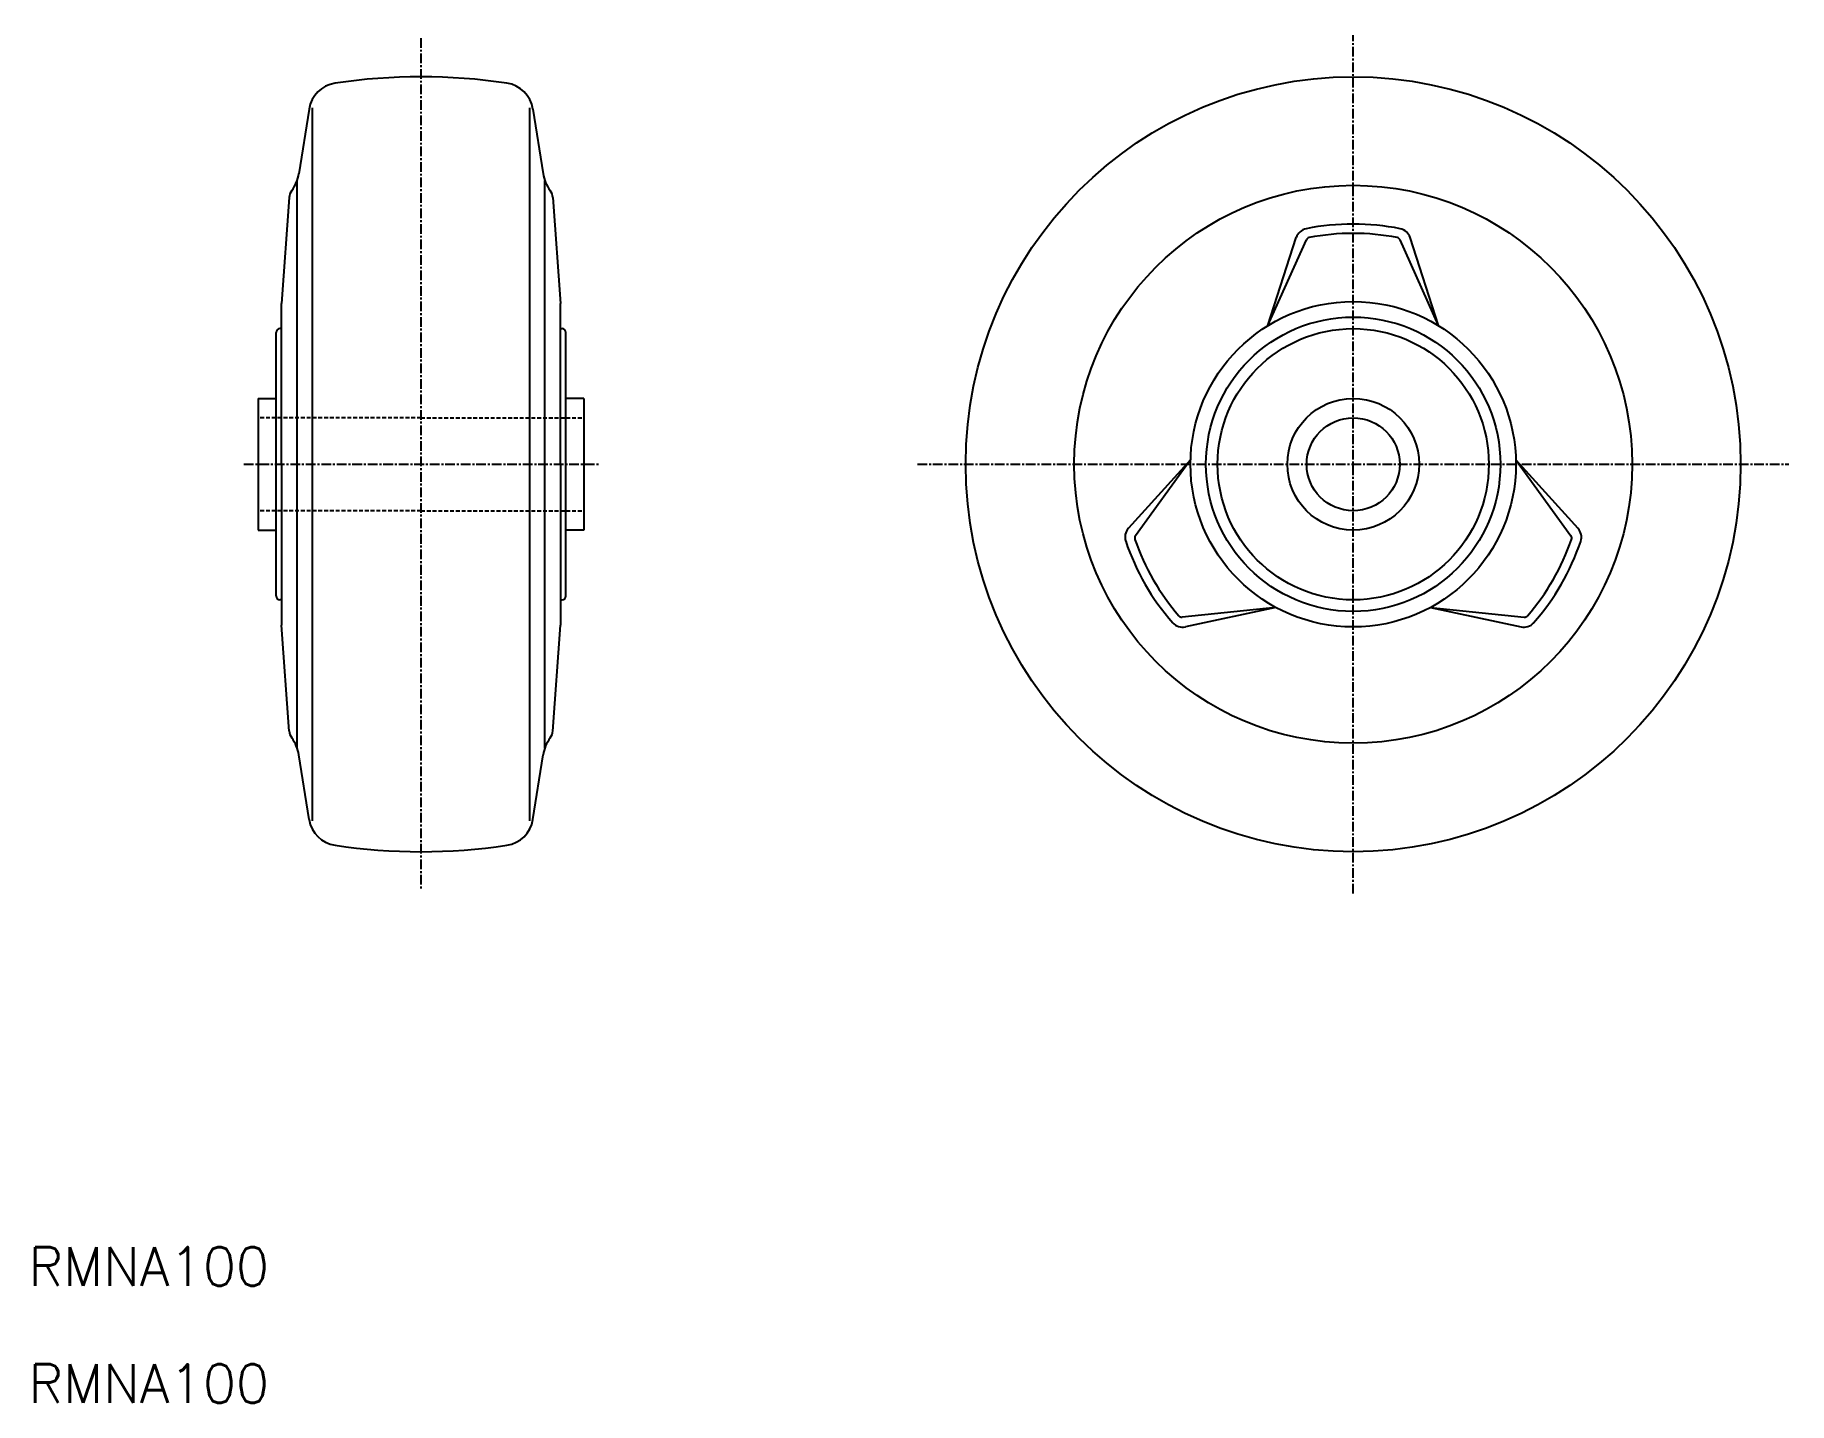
# Model space of a CAD drawing. Extents: x 95 to 321, y 37 to 214.
import ezdxf

# ---------------------------------------------------------------- set-up
doc = ezdxf.new("R2010")
doc.units = 0
doc.linetypes.add('CENTER', pattern=[2, 1.25, -0.25, 0.25, -0.25])
doc.linetypes.add('DASHED', pattern=[0.75, 0.5, -0.25])
doc.layers.get('0').update_dxf_attribs({"linetype": 'CONTINUOUS'})
doc.layers.add('CENTER', color=1, linetype='CENTER')
doc.styles.get("Standard").update_dxf_attribs({"font": 'txt.shx'})

msp = doc.modelspace()

# ---------------------------------------------------------------- linework, layer by layer
at = {"color": 7, "linetype": 'CONTINUOUS'}
for p, q in [((129.993, 204.386), (128.678, 196.044)), ((130.441, 112.543), (130.441, 204.543)), ((158.441, 204.543), (158.441, 112.543)), ((158.889, 204.386), (160.204, 196.044)), ((128.441, 121.957), (128.441, 195.129)), ((160.441, 121.957), (160.441, 195.129)), ((127.427, 192.972), (126.441, 179.304)), ((161.454, 192.972), (162.441, 179.304)), ((253.75, 176.431), (257.401, 187.797)), ((253.75, 176.431), (258.705, 187.509)), ((275.75, 176.431), (270.796, 187.509)), ((275.75, 176.431), (272.1, 187.797)), ((126.441, 158.543), (126.441, 179.304)), ((162.441, 158.543), (162.441, 179.304)), ((125.741, 141.543), (125.741, 175.543)), ((126.441, 176.043), (126.241, 176.043)), ((162.441, 176.043), (162.641, 176.043)), ((163.141, 141.543), (163.141, 175.543)), ((123.441, 167.043), (125.741, 167.043)), ((123.441, 167.043), (123.441, 150.043)), ((165.441, 167.043), (163.141, 167.043)), ((165.441, 167.043), (165.441, 150.043)), ((126.441, 158.543), (126.441, 137.782)), ((162.441, 158.543), (162.441, 137.782)), ((243.758, 159.125), (235.741, 150.281)), ((243.758, 159.125), (236.642, 149.295)), ((285.742, 159.125), (293.76, 150.28)), ((285.742, 159.125), (292.859, 149.295)), ((123.441, 150.043), (125.741, 150.043)), ((165.441, 150.043), (163.141, 150.043)), ((126.441, 141.043), (126.241, 141.043)), ((162.441, 141.043), (162.641, 141.043)), ((254.758, 140.072), (242.688, 138.824)), ((254.758, 140.072), (243.09, 137.551)), ((274.742, 140.072), (286.813, 138.824)), ((274.742, 140.072), (286.41, 137.551)), ((127.427, 124.113), (126.441, 137.782)), ((161.454, 124.113), (162.441, 137.782)), ((129.993, 112.7), (128.678, 121.042)), ((158.889, 112.7), (160.204, 121.042))]:
    msp.add_line(p, q, dxfattribs=at)
at = {"color": 3, "linetype": 'DASHED'}
for p, q in [((144.441, 164.543), (123.441, 164.543)), ((144.441, 164.543), (165.441, 164.543)), ((144.441, 152.543), (123.441, 152.543)), ((144.441, 152.543), (165.441, 152.543))]:
    msp.add_line(p, q, dxfattribs=at)
at = {"color": 7, "linetype": 'CONTINUOUS'}
for radius in [50, 36, 21, 19, 17.5, 8.5, 6]:
    msp.add_circle((264.75, 158.543), radius, dxfattribs=at)
for centre, radius, start, end in [((144.441, 133.543), 75, 81.4915, 98.5085), ((133.944, 203.763), 4, 98.5017, 171.038), ((154.937, 203.763), 4, 8.96213, 81.6266), ((123.74, 196.833), 5, 323.45, 351.038), ((165.141, 196.833), 5, 188.962, 216.55), ((129.123, 192.843), 1.7, 143.45, 175.87), ((159.759, 192.843), 1.7, 4.13049, 36.5502), ((259.02, 187.277), 1.7, 101.279, 162.193), ((264.75, 158.543), 31, 78.7058, 101.279), ((264.75, 158.543), 29.8, 78.9949, 100.997), ((270.481, 187.277), 1.7, 17.807, 78.7208), ((259.161, 187.305), 0.5, 100.997, 155.904), ((270.34, 187.305), 0.5, 24.0963, 79.0032), ((126.241, 175.543), 0.5, 90, 180), ((162.641, 175.543), 0.5, 0, 90), ((237, 149.139), 1.7, 137.807, 198.721), ((292.5, 149.139), 1.7, 341.279, 42.193), ((264.75, 158.543), 31, 198.706, 221.279), ((237.047, 149.002), 0.5, 144.096, 199.003), ((264.75, 158.543), 29.8, 198.995, 220.997), ((264.75, 158.543), 29.8, 318.995, 340.997), ((264.75, 158.543), 31, 318.706, 341.279), ((292.454, 149.002), 0.5, 340.997, 35.9037), ((126.241, 141.543), 0.5, 180, 270), ((162.641, 141.543), 0.5, 270, 0), ((242.731, 139.213), 1.7, 221.279, 282.193), ((242.636, 139.321), 0.5, 220.997, 275.904), ((286.769, 139.213), 1.7, 257.807, 318.721), ((286.864, 139.321), 0.5, 264.096, 319.003), ((129.123, 124.243), 1.7, 184.13, 216.55), ((123.74, 120.253), 5, 8.96196, 36.5502), ((165.141, 120.253), 5, 143.45, 171.038), ((159.759, 124.243), 1.7, 323.45, 355.87), ((133.944, 113.323), 4, 188.962, 261.498), ((154.937, 113.323), 4, 278.373, 351.038), ((144.441, 183.543), 75, 261.491, 278.509)]:
    msp.add_arc(centre, radius, start, end, dxfattribs=at)
at = {"layer": 'CENTER', "color": 1, "linetype": 'CENTER'}
for p, q in [((144.441, 213.543), (144.441, 103.543)), ((264.75, 103.1555), (264.75, 213.9305)), ((121.579, 158.543), (167.369, 158.543)), ((208.5155, 158.543), (320.9845, 158.543))]:
    msp.add_line(p, q, dxfattribs=at)

# ---------------------------------------------------------------- texts
at = {"color": 7, "linetype": 'CONTINUOUS'}
for p in [(93.7776, 52.5158), (93.7776, 37.4044)]:
    msp.add_text('RMNA100', height=5, dxfattribs=at).set_placement(p)

doc.saveas('drawing.dxf')
